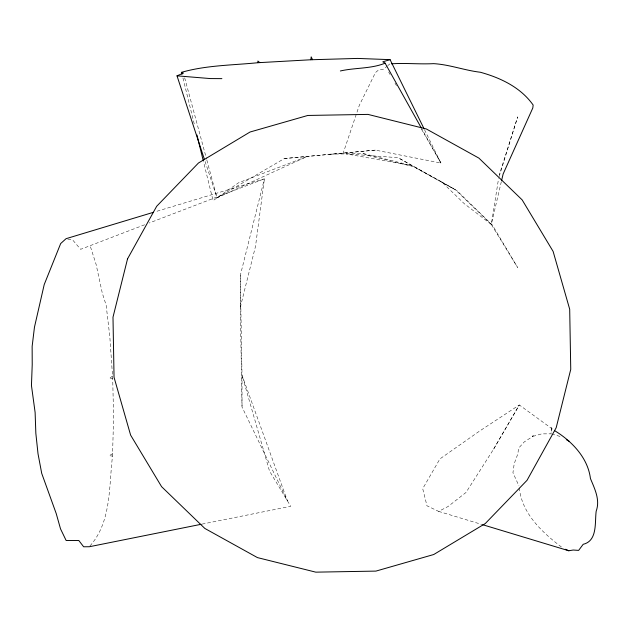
<?xml version="1.0" encoding="UTF-8"?>
<svg xmlns="http://www.w3.org/2000/svg" width="629" height="629" viewBox="0 0 629 629"><rect width="100%" height="100%" fill="white"/><g stroke="black" fill="none" stroke-linecap="round" stroke-linejoin="round"><path stroke-width="0.47" stroke-dasharray="3.15 2.36" d="M89.939 545.988C111.695 521.653 108.778 486.311 112.528 456.08L113.582 417.216L112.709 378.572L109.8 336.444L106.144 305.199L102.315 293.193L96.088 264.353L90.12 245.68M329.879 154.152L363.491 153.57L365.897 154.962L413.827 166.771L456.969 190.673L492.389 225.048L517.659 267.545L491.304 224.419L498.553 178.675M491.304 224.419L455.443 189.793L411.853 165.624L346.107 153.869L398.071 157.675L441.668 181.836L464.296 203.694L491.304 224.419L501.344 181.6M240.286 275.533L242.023 375.206L287.414 500.841L242.023 407.026L240.286 307.353L240.286 275.533L264.408 178.809L155.363 211.729M240.286 307.353L255.516 246.301L264.408 178.809L149.207 223.004M499.182 176.466L517.667 116.876L499.3 174.886M342.915 153.924L359.332 105.287L375.45 72.594L378.241 70.228L383.604 69.151L387.063 66.249M532.307 436.73L533.235 435.543L532.307 436.73L524.216 441.951L518.642 448.163L517.816 453.957L514.215 463.699L512.942 472.725L518.972 485.934M493.631 449.114L519.326 404.966L479.573 431.069L439.915 458.911L422.719 488.686L426.973 505.787L438.625 511.393L448.123 506.471L466.018 492.46L493.631 449.114L519.326 404.966L553.827 430.071M387.763 65.668L389.838 63.922M112.544 376.024L109.187 378.666L112.709 378.572M112.709 453.619L109.187 455.758L112.528 456.08M424.544 129.747L440.921 163.045L375.356 150.111L284.355 158.555L217.029 197.876L205.117 161.543M144.639 224.765L80.638 249.32L72.76 240.089L66.069 238.682M532.834 436.408L541.711 433.868L550.996 433.837L551.609 426.454L551.68 433.066M202.074 524.106L290.7 506.314L269.503 471.035L242.023 375.206L242.023 407.026M375.356 150.111L284.355 158.555M363.491 153.57L411.853 165.624L398.071 157.675M551.688 434.01L560.573 436.581M438.625 511.393L481.704 524.421M441.668 181.836L455.443 189.793M561.39 546.978C542.041 532.26 521.748 513.453 519.31 487.829M388.659 72.02L390.122 74.576M395.012 83.083L396.474 85.63M421.383 129.016L440.921 163.045L421.839 128.898M184.674 77.847L206.587 159.121M206.839 160.073L217.029 197.876L306.354 156.833L238.611 182.748L213.074 200.651L203.497 161.677M182.953 78.02L194.628 125.548"/><path stroke-width="0.94" d="M182.017 74.214L181.553 72.319C206.249 65.219 232.526 65.259 257.976 62.711L310.891 59.763L311.174 56.846L312.55 59.708L357.594 58.426L390.074 59.645L424.111 128.866M501.565 180.649L503.129 173.989L532.81 107.968L533.148 105.035C520.686 87.376 500.605 77.831 480.304 72.241C464.54 70.385 449.546 64.567 433.625 63.647C419.574 64.362 405.501 62.892 391.49 63.796M421.359 128.041L385.105 63.167C371.157 68.923 355.008 67.602 340.36 70.967M204.504 159.68L177.008 75.842L183.401 73.121L181.553 72.319M153.484 212.295L66.069 238.682L60.675 243.557L44.211 284.583L34.461 327.182L32.142 346.39L32.221 364.663L31.45 385.491L35.122 412.482L35.845 433.334L38.023 453.816L41.718 473.385L56.217 513.563L60.518 528.855L66.131 540.484L78.806 540.492L83.641 546.782L89.365 546.735L201.107 524.303M390.074 59.645L382.802 61.815L385.105 63.167M482.64 524.704L568.805 550.76L573.184 550.029L578.641 550.391L583.185 544.305C597.731 540.838 594.68 522.306 596.182 511.18C600.341 499.858 594.688 488.843 590.434 478.512C587.863 457.731 571.824 441.126 554.605 430.645M310.891 59.763L312.55 59.708M221.888 78.633L210.408 78.578L177.008 75.842M565.432 549.274L568.805 550.76M566.289 439.624L569.504 441.487M259.746 62.578L257.874 61.037L257.976 62.711M196.963 135.054L203.269 160.725M127.545 258.849L112.992 317.197L114.046 377.321L130.62 435.126L161.59 486.673L204.842 528.446L257.442 557.601L315.789 572.154L375.914 571.101L433.719 554.526L485.266 523.556L527.039 480.304L556.193 427.704L570.747 369.357L569.693 309.232L553.119 251.427L522.149 199.88L478.897 158.107L426.297 128.953L367.949 114.399L307.825 115.453L250.02 132.027L198.473 162.997L156.7 206.249L127.545 258.849"/></g></svg>
